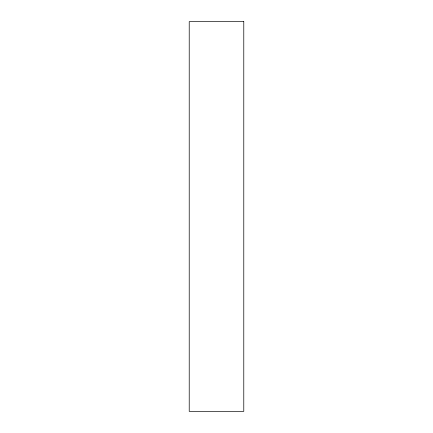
<?xml version="1.0" encoding="UTF-8"?>
<svg xmlns="http://www.w3.org/2000/svg" width="433" height="433" viewBox="0 0 433 433"><rect width="100%" height="100%" fill="white"/><g stroke="black" fill="none" stroke-linecap="round" stroke-linejoin="round"><path stroke-width="0.65" d="M243.779 21.65L189.221 21.65L189.221 411.35L243.779 411.35L243.779 21.65"/></g></svg>
